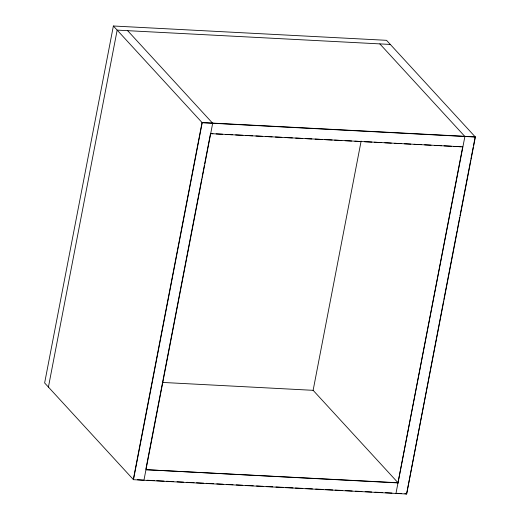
<?xml version="1.0" encoding="UTF-8"?>
<svg xmlns="http://www.w3.org/2000/svg" width="520" height="520" viewBox="0 0 520 520"><rect width="100%" height="100%" fill="white"/><g stroke="black" fill="none" stroke-linecap="round" stroke-linejoin="round"><path stroke-width="0.78" d="M113.38 26L44.636 382.96L133.471 479.681L406.621 494L475.365 137.04L386.529 40.32L113.38 26L202.208 122.72L475.365 137.04M48.419 387.075L117.163 30.121L390.312 44.441M133.309 479.499L202.046 122.544L475.196 136.864L473.512 145.626M133.471 479.681L202.208 122.72M145.925 468.897L201.773 178.867M202.085 177.275L204.386 165.321M204.692 163.728L210.522 133.452M313.099 390.494L361.121 141.102M397.982 482.911L462.735 146.673M406.621 494L443.593 301.002M443.898 299.403L457.093 230.88M457.399 229.287L459.7 217.341M460.005 215.742L462.306 203.794M462.618 202.196L470.594 160.765M470.899 159.172L473.2 147.219M212.921 133.744L210.489 133.614L462.703 146.841M216.164 133.913L222.651 134.251M225.894 134.427L232.388 134.765M235.631 134.934L242.925 135.317M245.362 135.447L252.661 135.824M255.905 136L262.392 136.338M265.636 136.506L272.123 136.845M275.366 137.02L281.853 137.358M285.096 137.527L292.396 137.91M295.639 138.079L302.127 138.417M305.37 138.593L311.857 138.931M315.101 139.1L322.4 139.484M324.838 139.613L332.137 139.997M334.568 140.12L341.868 140.504M345.111 140.673L351.598 141.011M354.841 141.187L361.329 141.524M364.572 141.694L371.872 142.077M374.303 142.207L381.602 142.591M384.846 142.76L391.332 143.097M394.576 143.267L401.063 143.611M404.313 143.78L410.8 144.118M414.043 144.287L421.343 144.671M424.587 144.84L431.074 145.184M434.317 145.353L441.616 145.737M444.048 145.86L451.347 146.244M453.778 146.374L461.078 146.757M162.292 382.415L313.131 390.325L398.177 482.924L145.97 469.703L398.015 482.749M137.332 479.713L143.942 480.226L212.68 123.273L127.634 30.667M147.017 480.22L154.316 480.603M156.754 480.727L164.053 481.111M166.484 481.24L173.784 481.624M177.028 481.793L183.514 482.131M186.758 482.3L194.058 482.684M196.489 482.813L203.788 483.197M206.219 483.321L213.519 483.704M216.762 483.873L223.249 484.218M226.493 484.387L232.98 484.725M236.23 484.894L242.717 485.238M245.96 485.407L253.26 485.791M256.503 485.959L262.99 486.298M266.233 486.466L272.721 486.811M275.964 486.98L283.264 487.363M285.695 487.487L292.994 487.871M295.425 488L302.725 488.384M305.968 488.553L312.455 488.891M315.699 489.06L322.998 489.444M325.436 489.574L332.735 489.957M335.166 490.081L342.466 490.464M345.709 490.633L352.196 490.978M355.44 491.147L361.926 491.485M365.17 491.654L371.657 491.998M374.901 492.167L382.2 492.55M385.444 492.719L391.931 493.058M401.629 493.565L395.987 493.272L464.893 136.494L379.841 43.895M404.846 493.734L406.458 493.818"/></g></svg>
